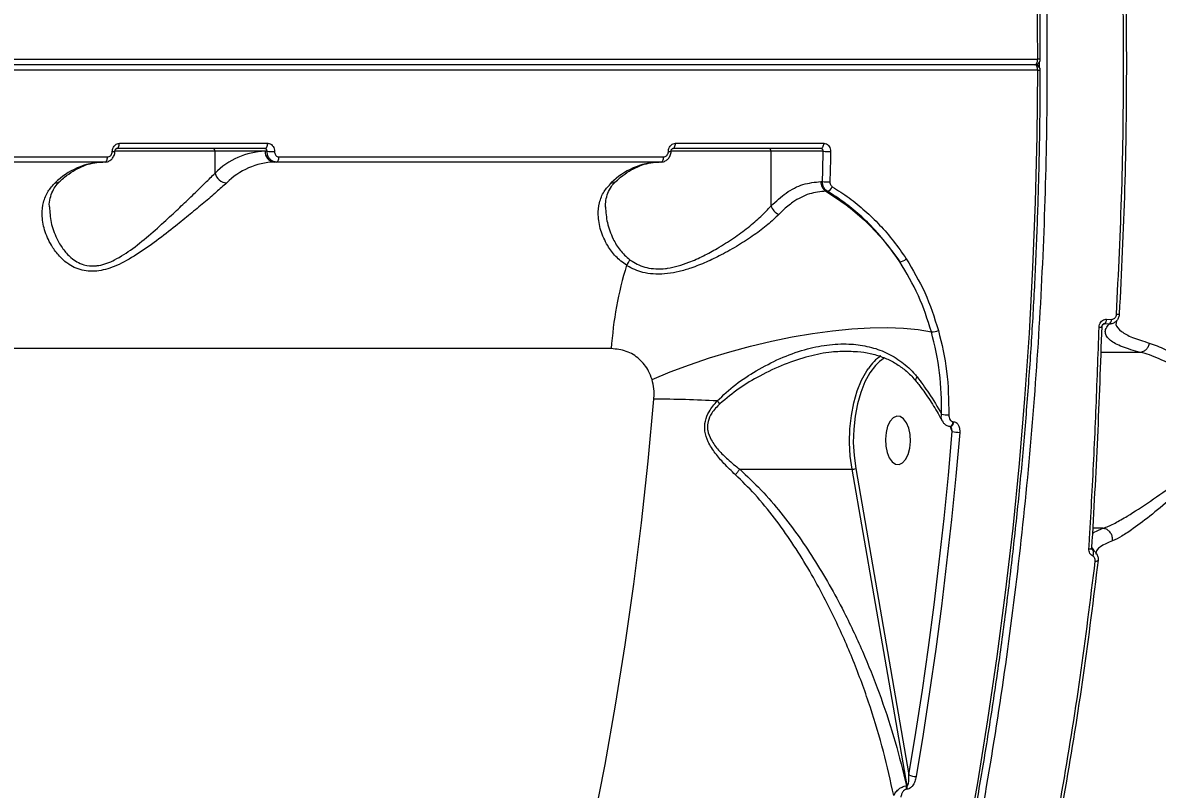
# Model space of a CAD drawing. Header units: millimetres. Extents: x -7735 to 7893, y -6545 to 6034.
# Drawn here: x 4577.7 to 4787.6, y 132.1 to 273.9 of the extents above; entities that cross this region are included whole.
import ezdxf

# ---------------------------------------------------------------- set-up
doc = ezdxf.new("R2010")
doc.units = ezdxf.units.MM
for name, color, linetype in [('DIKOM_ОБЪЕКТ', 7, 'Continuous'), ('DIKOM_РАЗМЕР_ЗОНА', 7, 'Continuous'), ('DIKOM_РАЗМЕР_ОБЪЕКТА', 7, 'Continuous')]:
    doc.layers.add(name, color=color, linetype=linetype)
doc.styles.add('style1', font='arial.ttf', dxfattribs={"width": 0.8})
doc.dimstyles.new('1-50', dxfattribs={"dimtxt": 300, "dimasz": 200, "dimexe": 100, "dimexo": 0, "dimgap": 100, "dimtad": 1, "dimtxsty": 'style1', "dimcen": 200, "dimclrd": 7, "dimclre": 7, "dimclrt": 7, "dimadec": 1, "dimazin": 2, "dimtfac": 1, "dimtmove": 0, "dimatfit": 2, "dimfxl": 0, "dimlwd": 25, "dimlwe": 18, "dimarcsym": 0})

# ---------------------------------------------------------------- blocks, each defined once
blk = doc.blocks.new('*D0')
at = {"layer": 'Defpoints', "color": 0, "transparency": 16777216}
for p in [(5893.22, 882.1), (-4595.74, 266.13), (5893.22, -5840.17)]:
    blk.add_point(p, dxfattribs=at)
at = {"layer": 'DIKOM_РАЗМЕР_ОБЪЕКТА', "color": 7, "lineweight": 18, "transparency": 16777216}
for p, q in [((5893.22, 882.1), (5893.22, -5940.17)), ((-4595.74, 266.13), (-4595.74, -5940.17))]:
    blk.add_line(p, q, dxfattribs=at)
at = {"layer": 'DIKOM_РАЗМЕР_ОБЪЕКТА', "color": 7, "lineweight": 25, "transparency": 16777216}
blk.add_line((-4395.74, -5840.17), (5693.22, -5840.17), dxfattribs=at)
at = {"layer": 'DIKOM_РАЗМЕР_ОБЪЕКТА', "color": 7, "transparency": 16777216}
for points in [[(-4395.74, -5806.84), (-4395.74, -5873.51), (-4595.74, -5840.17)], [(5693.22, -5806.84), (5693.22, -5873.51), (5893.22, -5840.17)]]:
    blk.add_solid(points, dxfattribs=at)
at = {"layer": 'DIKOM_РАЗМЕР_ОБЪЕКТА', "color": 7, "transparency": 16777216, "insert": (648.74, -5587), "char_height": 300, "attachment_point": 5, "style": 'style1'}
blk.add_mtext('10450', dxfattribs=at)
blk = doc.blocks.new('*D3')
at = {"layer": 'Defpoints', "color": 0, "transparency": 16777216}
for p in [(-6112.56, 266.13), (7893.22, 266.13), (7893.22, -6445.11)]:
    blk.add_point(p, dxfattribs=at)
at = {"layer": 'DIKOM_РАЗМЕР_ЗОНА', "color": 7, "lineweight": 18, "transparency": 16777216}
for p, q in [((-6112.56, 266.13), (-6112.56, -6545.11)), ((7893.22, 266.13), (7893.22, -6545.11))]:
    blk.add_line(p, q, dxfattribs=at)
at = {"layer": 'DIKOM_РАЗМЕР_ЗОНА', "color": 7, "lineweight": 25, "transparency": 16777216}
blk.add_line((-5912.56, -6445.11), (7693.22, -6445.11), dxfattribs=at)
at = {"layer": 'DIKOM_РАЗМЕР_ЗОНА', "color": 7, "transparency": 16777216}
for points in [[(-5912.56, -6411.77), (-5912.56, -6478.44), (-6112.56, -6445.11)], [(7693.22, -6411.77), (7693.22, -6478.44), (7893.22, -6445.11)]]:
    blk.add_solid(points, dxfattribs=at)
at = {"layer": 'DIKOM_РАЗМЕР_ЗОНА', "color": 7, "transparency": 16777216, "insert": (890.33, -6191.83), "char_height": 300, "attachment_point": 5, "style": 'style1'}
blk.add_mtext('13950', dxfattribs=at)

msp = doc.modelspace()

# ---------------------------------------------------------------- linework, layer by layer
at = {"layer": 'DIKOM_ОБЪЕКТ', "color": 7, "linetype": 'Continuous', "lineweight": 15}
for p, q in [((4350.612, 267.128), (4765.481, 267.128)), ((4764.966, 266.125), (4350.097, 266.125)), ((4765.481, 265.123), (4350.612, 265.123)), ((4613.32, 250.125), (4594.761, 250.125)), ((4622.548, 250.625), (4595.118, 250.625)), ((4595.633, 251.591), (4623.063, 251.591)), ((4613.32, 246.075), (4613.32, 250.125)), ((4622.588, 250.125), (4613.32, 250.125)), ((4622.948, 250.125), (4622.588, 250.125)), ((4716.18, 250.125), (4697.621, 250.125)), ((4725.408, 250.625), (4697.978, 250.625)), ((4698.493, 251.591), (4725.923, 251.591)), ((4716.18, 240.023), (4716.18, 250.125)), ((4725.808, 250.125), (4716.18, 250.125)), ((4592.927, 248.125), (4521.782, 248.125)), ((4522.297, 249.085), (4593.442, 249.085)), ((4624.642, 248.125), (4624.302, 248.125)), ((4695.787, 248.125), (4624.642, 248.125)), ((4625.157, 249.085), (4696.302, 249.085)), ((4725.37, 244.512), (4725.678, 244.512)), ((4726.594, 242.728), (4726.31, 242.728)), ((4778.239, 219.077), (4779.129, 219.038)), ((4777.806, 218.203), (4777.444, 217.978)), ((4778.698, 218.164), (4777.806, 218.203)), ((4686.613, 213.623), (4386.605, 213.623)), ((4730.563, 213.11), (4730.364, 213.102)), ((4784.478, 212.927), (4777.143, 212.927)), ((4749.86, 200.106), (4749.935, 200.106)), ((4749.693, 198.312), (4749.269, 199.285)), ((4710.371, 191.313), (4731.155, 191.313)), ((4741.322, 132.783), (4731.155, 191.313)), ((4731.828, 191.473), (4741.669, 134.825)), ((4777.564, 180.405), (4775.645, 180.405)), ((4775.612, 176.417), (4775.639, 176.396)), ((4741.218, 132.783), (4741.322, 132.783)), ((4741.323, 132.145), (4741.219, 132.145))]:
    msp.add_line(p, q, dxfattribs=at)
at = {"layer": 'DIKOM_ОБЪЕКТ', "color": 7, "linetype": 'Continuous', "lineweight": 15, "flags": 128}
for points in [[(4765.481, 267.128), (4765.375, 279.315)], [(4764.966, 266.125), (4765.067, 266.145), (4765.163, 266.202), (4765.253, 266.294), (4765.331, 266.419), (4765.395, 266.571), (4765.442, 266.744), (4765.471, 266.932), (4765.481, 267.128)], [(4722.558, 15.006), (4726.238, 24.881), (4729.769, 34.959), (4733.148, 45.232), (4736.372, 55.691), (4739.438, 66.328), (4742.344, 77.132), (4745.087, 88.096), (4747.665, 99.21), (4750.077, 110.464), (4752.318, 121.849), (4754.389, 133.356), (4756.287, 144.975), (4758.01, 156.695), (4759.558, 168.508), (4760.929, 180.403), (4762.12, 192.371), (4763.133, 204.4), (4763.966, 216.481), (4764.617, 228.605), (4765.087, 240.759), (4765.375, 252.936), (4765.481, 265.123)], [(4765.481, 265.123), (4765.471, 265.318), (4765.442, 265.506), (4765.395, 265.68), (4765.331, 265.832), (4765.253, 265.956), (4765.163, 266.049), (4765.067, 266.106), (4764.966, 266.125)], [(4595.118, 250.625), (4595.217, 250.644), (4595.312, 250.698), (4595.399, 250.787), (4595.476, 250.906), (4595.54, 251.052), (4595.589, 251.219), (4595.62, 251.401), (4595.633, 251.591)], [(4622.548, 250.625), (4622.646, 250.644), (4622.741, 250.698), (4622.828, 250.787), (4622.906, 250.906), (4622.97, 251.052), (4623.018, 251.219), (4623.05, 251.401), (4623.063, 251.591)], [(4697.978, 250.625), (4698.077, 250.644), (4698.172, 250.698), (4698.259, 250.787), (4698.337, 250.906), (4698.4, 251.052), (4698.449, 251.219), (4698.481, 251.401), (4698.493, 251.591)], [(4725.408, 250.625), (4725.506, 250.644), (4725.601, 250.698), (4725.688, 250.787), (4725.766, 250.906), (4725.83, 251.052), (4725.879, 251.219), (4725.91, 251.401), (4725.923, 251.591)], [(4725.678, 244.512), (4725.697, 245.214), (4725.715, 245.915), (4725.732, 246.617), (4725.748, 247.318), (4725.764, 248.02), (4725.78, 248.722), (4725.794, 249.423), (4725.808, 250.125)], [(4727.18, 250.087), (4727.166, 249.384), (4727.151, 248.68), (4727.136, 247.977), (4727.12, 247.273), (4727.103, 246.57), (4727.086, 245.867), (4727.068, 245.164), (4727.05, 244.461)], [(4592.927, 248.125), (4593.025, 248.144), (4593.12, 248.198), (4593.207, 248.285), (4593.284, 248.404), (4593.348, 248.549), (4593.397, 248.715), (4593.429, 248.896), (4593.442, 249.085)], [(4624.642, 248.125), (4624.74, 248.144), (4624.835, 248.198), (4624.922, 248.285), (4624.999, 248.404), (4625.063, 248.549), (4625.112, 248.715), (4625.143, 248.896), (4625.157, 249.085)], [(4695.787, 248.125), (4695.885, 248.144), (4695.98, 248.198), (4696.067, 248.285), (4696.144, 248.404), (4696.208, 248.549), (4696.257, 248.715), (4696.289, 248.896), (4696.302, 249.085)], [(4780.058, 219.972), (4780.187, 219.973), (4780.302, 219.976), (4780.399, 219.981), (4780.478, 219.989), (4780.536, 220), (4780.572, 220.012), (4780.584, 220.025), (4780.573, 220.04)], [(4694.147, 207.919), (4697.527, 209.326), (4701.076, 210.659), (4704.757, 211.904), (4708.534, 213.05), (4712.37, 214.085), (4716.228, 214.999), (4720.068, 215.782), (4723.854, 216.428), (4727.547, 216.93), (4731.111, 217.283), (4734.512, 217.483), (4737.715, 217.529), (4740.689, 217.419), (4743.404, 217.156), (4745.834, 216.741)], [(4776.844, 217.583), (4776.984, 217.589), (4777.106, 217.598), (4777.207, 217.61), (4777.285, 217.625), (4777.337, 217.641), (4777.362, 217.659), (4777.364, 217.667)], [(4731.155, 191.313), (4730.829, 193.756), (4730.698, 196.266), (4730.766, 198.786), (4731.031, 201.256), (4731.487, 203.618), (4732.123, 205.819), (4732.924, 207.805), (4733.872, 209.531), (4734.168, 209.971)], [(4736.223, 211.241), (4735.501, 210.521), (4734.461, 209.139), (4733.542, 207.465), (4732.765, 205.539), (4732.149, 203.405), (4731.707, 201.114), (4731.45, 198.719), (4731.384, 196.275), (4731.511, 193.841), (4731.828, 191.473)], [(4737.167, 211.939), (4736.637, 211.579), (4736.223, 211.241)], [(4649.34, 16.642), (4653.189, 25.58), (4656.897, 34.743), (4660.458, 44.12), (4663.871, 53.704), (4667.131, 63.486), (4670.237, 73.456), (4673.184, 83.605), (4675.971, 93.925), (4678.594, 104.404), (4681.051, 115.034), (4683.341, 125.804), (4685.459, 136.705), (4687.406, 147.727), (4689.179, 158.858), (4690.776, 170.09), (4692.196, 181.41), (4693.437, 192.81), (4694.499, 204.278)], [(4737.615, 194.416), (4738.023, 193.409), (4738.56, 192.666), (4739.184, 192.247), (4739.843, 192.186), (4740.484, 192.488), (4741.055, 193.129), (4741.51, 194.056), (4741.813, 195.194), (4741.938, 196.452), (4741.875, 197.727), (4741.63, 198.916), (4741.222, 199.923), (4740.684, 200.666), (4740.061, 201.085), (4739.402, 201.146), (4738.761, 200.844), (4738.19, 200.203), (4737.734, 199.276), (4737.432, 198.138), (4737.308, 196.88), (4737.37, 195.605), (4737.615, 194.416)], [(4749.354, 199.263), (4749.49, 199.3), (4749.624, 199.414), (4749.736, 199.597), (4749.817, 199.834), (4749.86, 200.106)], [(4741.669, 134.825), (4742.949, 142.617), (4744.152, 150.456), (4745.275, 158.34), (4746.319, 166.264), (4747.283, 174.227), (4748.167, 182.224), (4748.97, 190.254), (4749.693, 198.312)], [(4751.058, 198.15), (4750.334, 190.072), (4749.529, 182.024), (4748.643, 174.007), (4747.677, 166.026), (4746.63, 158.082), (4745.504, 150.18), (4744.299, 142.322), (4743.015, 134.511)], [(4774.959, 176.584), (4775.1, 176.595), (4775.224, 176.612), (4775.327, 176.634), (4775.407, 176.661), (4775.46, 176.692), (4775.486, 176.725), (4775.489, 176.738)], [(4775.489, 176.738), (4775.485, 176.761), (4775.454, 176.797)], [(4775.653, 175.288), (4775.727, 175.463), (4775.781, 175.64), (4775.813, 175.812), (4775.823, 175.972), (4775.809, 176.116), (4775.773, 176.237), (4775.715, 176.332), (4775.639, 176.396)], [(4776.134, 174.346), (4776.263, 174.348), (4776.378, 174.354), (4776.476, 174.365), (4776.556, 174.381), (4776.614, 174.401), (4776.65, 174.425), (4776.664, 174.453), (4776.653, 174.483)]]:
    msp.add_lwpolyline(points, dxfattribs=at)
at = {"layer": 'DIKOM_ОБЪЕКТ', "color": 7, "linetype": 'Continuous', "lineweight": 15}
for centre, radius, start, end in [((4764.966, 267.125), 1, 270, 0.07043), ((4765.635, 229.995), 37.133, 89.48854, 90.23681), ((4764.966, 265.125), 1, 16.56023, 90), ((4765.627, 305.581), 40.459, 269.79394, 270.4807), ((4764.966, 265.125), 1, 359.92957, 16.56023), ((4594.469, 252.529), 2.446, 266.48299, 277.86703), ((4612.853, 250.159), 0.468, 355.91001, 85.30721), ((4623.086, 236.356), 13.779, 92.07282, 135.13954), ((4624.457, 249.993), 1.874, 175.94335, 265.25727), ((4624.271, 273.002), 22.915, 266.68997, 270.12194), ((4697.329, 252.529), 2.446, 266.48299, 277.86703), ((4715.713, 250.159), 0.468, 355.88872, 85.26548), ((4727.131, 273.002), 22.915, 266.68997, 270.12194), ((4593.062, 235.011), 13.123, 92.07238, 135.13863), ((4624.777, 235.012), 13.122, 92.07246, 135.14082), ((4695.921, 235.014), 13.12, 92.06968, 135.1436), ((4615.628, 246.638), 2.375, 193.72174, 266.33416), ((4583.796, 245.581), 1.314, 268.43045, 311.70114), ((4686.656, 245.581), 1.313, 268.44936, 311.70159), ((4727.426, 244.455), 2.057, 178.41724, 237.11878), ((4727.001, 261.438), 16.977, 265.53056, 270.16333), ((4726.263, 243.988), 1.303, 284.71695, 341.11229), ((4718.604, 240.752), 2.531, 196.73693, 246.1635), ((4754, 209.159), 67.535, 162.88665, 176.20984), ((4687.23, 230.942), 2.933, 319.35769, 342.84842), ((4739.832, 231.571), 1.895, 274.81377, 314.88604), ((4777.239, 219.028), 1.001, 304.53213, 2.83871), ((4778.126, 218.988), 1.004, 304.76685, 2.84909), ((4745.972, 219.445), 2.707, 267.07443, 295.29167), ((4741.303, 205.206), 8.58, 124.13927, 146.26049), ((4694.071, -23.57), 227.848, 86.94623, 89.89237), ((4680.98, 178.498), 35.84, 44.10171, 45.25633), ((4748.662, 206.197), 4.797, 258.58107, 274.54512), ((4749.091, 200.029), 0.848, 295.65896, 5.18595), ((4751.014, 203.616), 5.466, 256.01613, 270.46348), ((4731.171, 192.741), 1.428, 269.36257, 297.3771), ((4774.169, 175.403), 1.949, 24.4654, 47.78057), ((4742.982, 137.419), 2.908, 243.14832, 270.64187), ((4739.352, 132.463), 1.893, 350.33246, 9.7531), ((4739.457, 132.463), 1.893, 350.33246, 9.7531)]:
    msp.add_arc(centre, radius, start, end, dxfattribs=at)
for points, knots in [([(4765.966, 267.127), (4765.959, 269.147), (4765.939, 275.006), (4765.781, 284.701), (4765.438, 296.2), (4764.931, 307.676), (4764.264, 319.121), (4763.433, 330.527), (4762.442, 341.883), (4761.291, 353.183), (4759.98, 364.418), (4758.512, 375.578), (4756.885, 386.657), (4755.103, 397.645), (4753.166, 408.534), (4751.076, 419.316), (4748.834, 429.983), (4746.442, 440.528), (4743.901, 450.941), (4741.214, 461.215), (4738.383, 471.343), (4735.41, 481.316), (4732.296, 491.128), (4729.044, 500.771), (4725.658, 510.239), (4722.138, 519.522), (4718.489, 528.615), (4714.711, 537.511), (4710.808, 546.203), (4706.784, 554.685), (4702.642, 562.95), (4698.383, 570.992), (4694.011, 578.805), (4689.531, 586.384), (4684.943, 593.721), (4680.254, 600.812), (4675.465, 607.651), (4670.58, 614.234), (4665.604, 620.555), (4660.539, 626.609), (4655.389, 632.392), (4650.159, 637.9), (4644.853, 643.127), (4639.473, 648.07), (4634.025, 652.726), (4628.512, 657.09), (4622.939, 661.16), (4617.31, 664.931), (4611.63, 668.406), (4605.901, 671.558), (4601.282, 673.896), (4598.561, 675.073), (4597.779, 675.412)], [0, 0, 0, 0, 0.010755, 0.031188, 0.0516215, 0.072055, 0.0924886, 0.1129223, 0.1333561, 0.1537901, 0.1742242, 0.1946586, 0.2150932, 0.235528, 0.2559632, 0.2763986, 0.2968344, 0.3172705, 0.3377071, 0.3581441, 0.3785815, 0.3990193, 0.4194578, 0.4398966, 0.460336, 0.4807761, 0.5012166, 0.5216577, 0.5420997, 0.5625421, 0.5829849, 0.6034284, 0.6238727, 0.644317, 0.6647622, 0.6852076, 0.7056533, 0.7260989, 0.7465444, 0.7669898, 0.7874345, 0.8078783, 0.8283208, 0.8487618, 0.8692004, 0.8896367, 0.9100697, 0.9304986, 0.9509237, 0.9713434, 0.991758, 1, 1, 1, 1]), ([(4659.485, 629.354), (4661.513, 627.016), (4667.017, 620.672), (4675.714, 609.372), (4685.449, 595.203), (4694.771, 579.964), (4703.645, 563.748), (4712.027, 546.623), (4719.886, 528.637), (4727.198, 509.801), (4733.963, 490.165), (4740.163, 469.796), (4745.772, 448.79), (4750.761, 427.245), (4755.111, 405.221), (4758.8, 382.748), (4761.836, 359.872), (4764.214, 336.666), (4765.926, 313.24), (4766.961, 289.702), (4767.311, 266.125), (4766.961, 242.548), (4765.926, 219.01), (4764.214, 195.584), (4761.836, 172.378), (4758.8, 149.501), (4755.111, 127.028), (4750.761, 105.005), (4745.772, 83.46), (4740.163, 62.454), (4733.962, 42.085), (4727.198, 22.448), (4720.225, 4.494), (4713.136, -11.884), (4706.016, -26.803), (4698.516, -41.064), (4690.67, -54.605), (4682.551, -67.311), (4674.179, -79.147), (4666.49, -89.03), (4661.513, -94.766), (4659.485, -97.103)], [0, 0, 0, 0, 0.0156535, 0.0424906, 0.0694123, 0.0963772, 0.1233419, 0.1502637, 0.1771008, 0.2039378, 0.2308596, 0.2578243, 0.2847891, 0.3117108, 0.3385479, 0.3653847, 0.392306, 0.4192705, 0.446235, 0.4731564, 0.4999931, 0.5268301, 0.5537517, 0.5807164, 0.607681, 0.6346026, 0.6614395, 0.6882765, 0.7151981, 0.7421628, 0.7691275, 0.7960491, 0.822886, 0.845964, 0.8691648, 0.8923928, 0.9156209, 0.9388217, 0.9615842, 0.9843465, 1, 1, 1, 1]), ([(4737.207, 562.018), (4739.835, 557.886), (4745.093, 549.616), (4752.573, 536.296), (4759.731, 522.35), (4766.797, 507.142), (4773.704, 490.598), (4780.369, 472.659), (4786.508, 454.026), (4792.087, 434.787), (4797.073, 415.029), (4801.395, 395.022), (4805.048, 374.807), (4808.057, 354.439), (4810.453, 333.763), (4812.224, 312.877), (4813.355, 291.876), (4813.843, 270.403), (4813.629, 248.501), (4812.686, 226.228), (4811.027, 204.096), (4808.69, 182.5), (4805.706, 161.487), (4802.126, 141.085), (4797.933, 121.049), (4793.151, 101.472), (4787.808, 82.444), (4781.957, 64.143), (4775.616, 46.597), (4768.819, 29.802), (4761.554, 13.685), (4753.847, -1.668), (4745.765, -16.269), (4740.057, -25.272), (4737.207, -29.767)], [0, 0, 0, 0, 0.0284578, 0.0569511, 0.0854442, 0.1139019, 0.1459253, 0.1780518, 0.2102298, 0.2424062, 0.2745293, 0.3065503, 0.337558, 0.3686634, 0.3998176, 0.4309707, 0.4620735, 0.4930794, 0.5259479, 0.558875, 0.5918025, 0.6246716, 0.656167, 0.6877611, 0.7194068, 0.7510542, 0.7826522, 0.81415, 0.8450489, 0.876038, 0.9070736, 0.9381098, 0.9691003, 1, 1, 1, 1]), ([(4780.058, 219.972), (4780.431, 227.6), (4781.176, 242.856), (4781.464, 265.937), (4781.187, 289.114), (4780.434, 304.557), (4780.058, 312.278)], [0, 0, 0, 0, 0.2484769, 0.4969541, 0.748477, 1, 1, 1, 1]), ([(4780.573, 312.21), (4780.946, 304.594), (4781.69, 289.361), (4781.978, 266.313), (4781.702, 243.171), (4780.949, 227.75), (4780.573, 220.04)], [0, 0, 0, 0, 0.24847533, 0.49695074, 0.74847529, 1, 1, 1, 1]), ([(4765.817, 265.612), (4765.821, 265.783), (4765.829, 266.122), (4765.821, 266.461), (4765.817, 266.629)], [0, 0, 0, 0, 0.5045131, 1, 1, 1, 1]), ([(4597.642, -143.228), (4598.201, -142.99), (4600.698, -141.925), (4605.095, -139.724), (4610.827, -136.619), (4616.511, -133.188), (4622.145, -129.462), (4627.723, -125.436), (4633.242, -121.116), (4638.698, -116.503), (4644.086, -111.602), (4649.402, -106.417), (4654.642, -100.951), (4659.803, -95.208), (4664.879, -89.194), (4669.868, -82.911), (4674.766, -76.367), (4679.569, -69.565), (4684.273, -62.51), (4688.874, -55.208), (4693.371, -47.665), (4697.758, -39.885), (4702.033, -31.876), (4706.193, -23.643), (4710.235, -15.192), (4714.155, -6.529), (4717.951, 2.338), (4721.619, 11.403), (4725.158, 20.66), (4728.564, 30.101), (4731.835, 39.719), (4734.969, 49.507), (4737.963, 59.458), (4740.815, 69.564), (4743.523, 79.818), (4746.084, 90.212), (4748.498, 100.738), (4750.762, 111.388), (4752.874, 122.154), (4754.833, 133.029), (4756.638, 144.003), (4758.287, 155.069), (4759.779, 166.218), (4761.112, 177.443), (4762.286, 188.734), (4763.3, 200.083), (4764.154, 211.482), (4764.845, 222.922), (4765.375, 234.394), (4765.741, 245.89), (4765.93, 256.137), (4765.956, 262.55), (4765.966, 265.124)], [0, 0, 0, 0, 0.0058768, 0.0262675, 0.0466642, 0.0670671, 0.087475, 0.1078876, 0.1283047, 0.1487257, 0.16915, 0.1895772, 0.2100063, 0.2304374, 0.2508696, 0.2713028, 0.2917369, 0.3121714, 0.3326061, 0.3530404, 0.373475, 0.3939091, 0.4143426, 0.434776, 0.4552089, 0.4756412, 0.4960728, 0.5165038, 0.5369346, 0.5573646, 0.577794, 0.5982233, 0.6186517, 0.6390797, 0.6595072, 0.6799343, 0.7003611, 0.7207874, 0.7412133, 0.7616388, 0.7820641, 0.8024892, 0.8229139, 0.8433384, 0.8637627, 0.8841868, 0.9046108, 0.9250346, 0.9454584, 0.9658821, 0.9863058, 1, 1, 1, 1]), ([(4592.96, 248.144), (4593.012, 248.14), (4593.284, 248.117), (4593.766, 248.303), (4594.312, 248.715), (4594.673, 249.327), (4594.831, 249.829), (4594.799, 250.091), (4594.798, 250.107)], [0, 0, 0, 0, 0.0531698, 0.2781277, 0.5037768, 0.737534, 0.9841468, 1, 1, 1, 1]), ([(4593.442, 249.085), (4593.538, 249.096), (4593.732, 249.118), (4593.992, 249.291), (4594.191, 249.545), (4594.3, 249.827), (4594.314, 250.013), (4594.319, 250.087)], [0, 0, 0, 0, 0.2142216, 0.4284074, 0.6431627, 0.858074, 1, 1, 1, 1]), ([(4594.319, 250.087), (4594.328, 250.198), (4594.349, 250.478), (4594.511, 250.9), (4594.809, 251.282), (4595.199, 251.541), (4595.488, 251.574), (4595.633, 251.591)], [0, 0, 0, 0, 0.1418618, 0.3567426, 0.5713108, 0.7857499, 1, 1, 1, 1]), ([(4594.809, 250.105), (4594.809, 250.136), (4594.809, 250.222), (4594.849, 250.36), (4594.918, 250.49), (4594.999, 250.578), (4595.078, 250.623), (4595.106, 250.627), (4595.12, 250.625), (4595.121, 250.625)], [0, 0, 0, 0, 0.0835492, 0.233593, 0.3872813, 0.5495068, 0.73021, 0.990844, 1, 1, 1, 1]), ([(4622.948, 250.125), (4622.947, 250.182), (4622.944, 250.294), (4622.879, 250.444), (4622.776, 250.557), (4622.658, 250.617), (4622.579, 250.623), (4622.548, 250.625)], [0, 0, 0, 0, 0.2153659, 0.4304679, 0.6451679, 0.8593195, 1, 1, 1, 1]), ([(4624.642, 248.125), (4624.516, 248.135), (4624.198, 248.159), (4623.719, 248.398), (4623.289, 248.851), (4622.998, 249.45), (4622.965, 249.9), (4622.948, 250.125)], [0, 0, 0, 0, 0.1407831, 0.3554403, 0.5702667, 0.7851573, 1, 1, 1, 1]), ([(4623.063, 251.591), (4623.157, 251.583), (4623.395, 251.565), (4623.754, 251.385), (4624.074, 251.045), (4624.287, 250.594), (4624.309, 250.256), (4624.32, 250.087)], [0, 0, 0, 0, 0.1406486, 0.3550601, 0.5698482, 0.7848798, 1, 1, 1, 1]), ([(4624.32, 250.087), (4624.327, 249.974), (4624.342, 249.749), (4624.483, 249.448), (4624.697, 249.222), (4624.935, 249.102), (4625.094, 249.09), (4625.157, 249.085)], [0, 0, 0, 0, 0.2151602, 0.430161, 0.6450124, 0.8595386, 1, 1, 1, 1]), ([(4695.82, 248.144), (4695.872, 248.14), (4696.144, 248.117), (4696.626, 248.303), (4697.172, 248.715), (4697.533, 249.326), (4697.694, 249.829), (4697.66, 250.091), (4697.658, 250.107)], [0, 0, 0, 0, 0.0531629, 0.2782381, 0.5037362, 0.7375459, 0.9841284, 1, 1, 1, 1]), ([(4696.302, 249.085), (4696.398, 249.096), (4696.592, 249.118), (4696.852, 249.291), (4697.051, 249.545), (4697.16, 249.827), (4697.174, 250.013), (4697.179, 250.087)], [0, 0, 0, 0, 0.2141803, 0.4285939, 0.643168, 0.8580761, 1, 1, 1, 1]), ([(4697.179, 250.087), (4697.188, 250.198), (4697.209, 250.478), (4697.371, 250.901), (4697.669, 251.282), (4698.059, 251.541), (4698.349, 251.574), (4698.493, 251.591)], [0, 0, 0, 0, 0.14184348, 0.35670503, 0.5713478, 0.78560541, 1, 1, 1, 1]), ([(4697.669, 250.105), (4697.669, 250.136), (4697.669, 250.222), (4697.709, 250.36), (4697.778, 250.49), (4697.859, 250.578), (4697.94, 250.623), (4697.962, 250.627), (4697.981, 250.625), (4697.981, 250.625)], [0, 0, 0, 0, 0.0835325, 0.2335301, 0.3871987, 0.549486, 0.7300678, 0.9906683, 1, 1, 1, 1]), ([(4725.808, 250.125), (4725.807, 250.182), (4725.804, 250.294), (4725.739, 250.444), (4725.636, 250.557), (4725.519, 250.617), (4725.439, 250.623), (4725.408, 250.625)], [0, 0, 0, 0, 0.2154924, 0.430643, 0.6454417, 0.8597693, 1, 1, 1, 1]), ([(4725.923, 251.591), (4726.017, 251.583), (4726.255, 251.565), (4726.614, 251.385), (4726.934, 251.045), (4727.147, 250.594), (4727.169, 250.256), (4727.18, 250.087)], [0, 0, 0, 0, 0.1406361, 0.3552127, 0.5699612, 0.7848929, 1, 1, 1, 1]), ([(4584.674, 244.604), (4584.943, 244.843), (4585.729, 245.54), (4587.056, 246.479), (4588.654, 247.324), (4590.271, 247.878), (4591.582, 248.102), (4592.357, 248.12), (4592.587, 248.125)], [0, 0, 0, 0, 0.1033872, 0.3019059, 0.5017326, 0.704745, 0.9124575, 1, 1, 1, 1]), ([(4687.534, 244.604), (4687.803, 244.843), (4688.588, 245.54), (4689.917, 246.479), (4691.514, 247.324), (4693.131, 247.878), (4694.442, 248.102), (4695.217, 248.12), (4695.447, 248.125)], [0, 0, 0, 0, 0.10339209, 0.30191598, 0.50174727, 0.70474661, 0.91245199, 1, 1, 1, 1]), ([(4582.69, 239.837), (4582.75, 238.879), (4582.874, 236.927), (4583.84, 234.284), (4585.113, 232.075), (4586.395, 230.626), (4587.75, 229.648), (4589.231, 228.995), (4590.671, 228.853), (4592.119, 229.045), (4593.307, 229.375), (4595.443, 230.319), (4598.216, 232.164), (4601.485, 234.837), (4604.456, 237.537), (4607.115, 240.022), (4609.438, 242.244), (4611.584, 244.317), (4612.741, 245.489), (4613.32, 246.075)], [0, 0, 0, 0, 0.08489877, 0.17306588, 0.23091776, 0.28862559, 0.32307086, 0.35742669, 0.40731704, 0.4206097, 0.45222761, 0.48390329, 0.56076043, 0.64370658, 0.72677147, 0.79525387, 0.8636999, 0.93189381, 1, 1, 1, 1]), ([(4615.476, 244.268), (4614.858, 243.712), (4613.622, 242.601), (4611.289, 240.624), (4608.749, 238.502), (4605.821, 236.126), (4602.533, 233.546), (4598.896, 230.987), (4595.314, 228.952), (4592.356, 228), (4590.224, 227.882), (4588.679, 228.094), (4587.263, 228.617), (4585.739, 229.538), (4584.274, 230.917), (4582.792, 233.018), (4581.681, 235.571), (4581.235, 238.289), (4581.502, 240.697), (4582.287, 242.686), (4583.296, 243.769), (4583.76, 244.268)], [0, 0, 0, 0, 0.0554765, 0.111024, 0.1664958, 0.2220059, 0.2900263, 0.3579649, 0.4226777, 0.4774094, 0.5052497, 0.5330961, 0.5627121, 0.5923753, 0.6404304, 0.6885832, 0.7603272, 0.8320631, 0.8910022, 0.9498679, 1, 1, 1, 1]), ([(4582.689, 239.837), (4582.685, 239.887), (4582.637, 240.463), (4582.816, 241.456), (4583.232, 242.733), (4583.845, 243.765), (4584.426, 244.341), (4584.686, 244.6)], [0, 0, 0, 0, 0.0260848, 0.2985461, 0.5705114, 0.8073973, 1, 1, 1, 1]), ([(4689.455, 229.032), (4688.748, 229.554), (4687.332, 230.601), (4685.737, 232.877), (4684.561, 235.492), (4684.099, 238.217), (4684.345, 240.634), (4685.122, 242.652), (4686.144, 243.754), (4686.621, 244.268)], [0, 0, 0, 0, 0.12814671, 0.25673461, 0.42681239, 0.5968732, 0.73730645, 0.87756926, 1, 1, 1, 1]), ([(4685.56, 239.784), (4685.567, 240.197), (4685.581, 241.114), (4685.936, 242.384), (4686.564, 243.529), (4687.115, 244.26), (4687.51, 244.573), (4687.544, 244.6)], [0, 0, 0, 0, 0.2205033, 0.4894561, 0.7558588, 0.9789936, 1, 1, 1, 1]), ([(4716.18, 240.023), (4717.095, 240.869), (4718.979, 242.612), (4722.091, 244.186), (4724.267, 244.403), (4725.37, 244.512)], [0, 0, 0, 0, 0.3175147, 0.6539247, 1, 1, 1, 1]), ([(4726.594, 242.728), (4726.55, 242.756), (4726.338, 242.891), (4726.014, 243.239), (4725.727, 243.837), (4725.695, 244.287), (4725.678, 244.512)], [0, 0, 0, 0, 0.080705, 0.387141, 0.6935743, 1, 1, 1, 1]), ([(4727.05, 244.461), (4727.056, 244.348), (4727.069, 244.122), (4727.21, 243.823), (4727.369, 243.648), (4727.474, 243.581), (4727.496, 243.567)], [0, 0, 0, 0, 0.30670331, 0.61335108, 0.91954251, 1, 1, 1, 1]), ([(4727.496, 243.567), (4728.541, 242.898), (4730.632, 241.561), (4733.555, 239.173), (4736.315, 236.498), (4738.892, 233.534), (4740.41, 231.33), (4741.169, 230.228)], [0, 0, 0, 0, 0.19767247, 0.39538027, 0.59308508, 0.79654263, 1, 1, 1, 1]), ([(4726.31, 242.728), (4725.289, 242.632), (4723.216, 242.437), (4720.54, 241.03), (4718.678, 239.548), (4717.825, 238.685), (4717.581, 238.437)], [0, 0, 0, 0, 0.3362317, 0.6822324, 0.9087881, 1, 1, 1, 1]), ([(4726.31, 242.728), (4727.547, 241.937), (4730.035, 240.347), (4733.571, 237.329), (4736.971, 233.829), (4738.98, 231.07), (4739.991, 229.682)], [0, 0, 0, 0, 0.237386, 0.4771636, 0.7370165, 1, 1, 1, 1]), ([(4739.991, 229.682), (4738.503, 231.743), (4736.249, 234.866), (4732.609, 238.359), (4729.698, 240.749), (4727.619, 242.075), (4726.594, 242.728)], [0, 0, 0, 0, 0.3951674, 0.5986768, 0.8021766, 1, 1, 1, 1]), ([(4685.539, 239.85), (4685.606, 238.875), (4685.743, 236.895), (4686.759, 234.161), (4688.131, 231.769), (4689.393, 230.646), (4690.032, 230.077)], [0, 0, 0, 0, 0.283099, 0.5754346, 0.7847413, 1, 1, 1, 1]), ([(4690.032, 230.077), (4690.173, 229.979), (4691.076, 229.351), (4692.644, 228.643), (4694.833, 228.339), (4696.148, 228.385), (4697.535, 228.565), (4698.997, 228.888), (4701.247, 229.655), (4703.683, 230.754), (4706.458, 232.275), (4709.262, 234.056), (4711.974, 236.051), (4714.363, 238.063), (4715.574, 239.37), (4716.18, 240.023)], [0, 0, 0, 0, 0.0201055, 0.1287307, 0.1863617, 0.2439905, 0.2548569, 0.3176648, 0.3805799, 0.4675481, 0.554629, 0.6653658, 0.7761625, 0.8880918, 1, 1, 1, 1]), ([(4717.581, 238.437), (4716.938, 237.813), (4715.651, 236.566), (4713.102, 234.645), (4710.199, 232.742), (4707.193, 231.046), (4704.215, 229.606), (4701.595, 228.569), (4699.177, 227.855), (4696.997, 227.442), (4694.86, 227.345), (4692.368, 227.64), (4690.605, 228.334), (4689.609, 228.938), (4689.455, 229.032)], [0, 0, 0, 0, 0.1100965, 0.2202165, 0.329292, 0.438311, 0.5249636, 0.6115165, 0.6753404, 0.7390988, 0.8039994, 0.8688867, 0.9797286, 1, 1, 1, 1]), ([(4745.834, 216.741), (4745.103, 219.013), (4743.623, 223.61), (4741.211, 227.643), (4739.991, 229.682)], [0, 0, 0, 0, 0.49415807, 1, 1, 1, 1]), ([(4741.169, 230.228), (4742.387, 228.192), (4744.851, 224.071), (4746.364, 219.373), (4747.129, 216.997)], [0, 0, 0, 0, 0.49418128, 1, 1, 1, 1]), ([(4776.844, 217.583), (4776.864, 217.751), (4776.902, 218.089), (4777.139, 218.541), (4777.476, 218.874), (4777.861, 219.06), (4778.119, 219.072), (4778.239, 219.077)], [0, 0, 0, 0, 0.2131401, 0.4265334, 0.6305758, 0.8290518, 1, 1, 1, 1]), ([(4780.573, 220.04), (4780.545, 219.82), (4780.488, 219.378), (4780.146, 218.805), (4779.658, 218.386), (4779.146, 218.185), (4778.819, 218.169), (4778.698, 218.164)], [0, 0, 0, 0, 0.2193719, 0.4388907, 0.6560597, 0.8733662, 1, 1, 1, 1]), ([(4779.129, 219.038), (4779.21, 219.041), (4779.382, 219.048), (4779.635, 219.165), (4779.855, 219.371), (4780.013, 219.652), (4780.043, 219.866), (4780.058, 219.972)], [0, 0, 0, 0, 0.1799725, 0.3800094, 0.5811474, 0.7906389, 1, 1, 1, 1]), ([(4779.882, 218.56), (4779.878, 218.552), (4779.865, 218.529), (4779.972, 218.656), (4780.044, 218.741)], [0, 0, 0, 0, 0.33042622, 1, 1, 1, 1]), ([(4780.045, 218.664), (4779.999, 218.48), (4779.838, 217.832), (4780.83, 216.824), (4782.831, 215.655), (4785.019, 214.998), (4786.125, 214.667)], [0, 0, 0, 0, 0.1222079, 0.4330604, 0.7135735, 1, 1, 1, 1]), ([(4747.712, 201.494), (4747.683, 204.065), (4747.623, 209.272), (4746.435, 214.231), (4745.834, 216.741)], [0, 0, 0, 0, 0.4937685, 1, 1, 1, 1]), ([(4747.129, 216.997), (4747.729, 214.495), (4748.944, 209.429), (4749.009, 204.108), (4749.042, 201.415)], [0, 0, 0, 0, 0.4937601, 1, 1, 1, 1]), ([(4774.959, 176.584), (4774.998, 177.235), (4775.192, 180.489), (4775.662, 188.907), (4776.294, 201.905), (4776.661, 212.354), (4776.844, 217.583)], [0, 0, 0, 0, 0.0480629, 0.2403248, 0.6198805, 1, 1, 1, 1]), ([(4777.328, 217.698), (4777.086, 210.846), (4776.6, 197.123), (4775.837, 183.578), (4775.454, 176.797)], [0, 0, 0, 0, 0.4993563, 1, 1, 1, 1]), ([(4777.367, 217.667), (4777.366, 217.678), (4777.364, 217.74), (4777.389, 217.855), (4777.446, 217.993), (4777.517, 218.093), (4777.572, 218.141), (4777.593, 218.151), (4777.595, 218.152)], [0, 0, 0, 0, 0.0524363, 0.3062901, 0.5244591, 0.7475259, 0.970968, 1, 1, 1, 1]), ([(4777.806, 218.203), (4777.772, 218.204), (4777.711, 218.207), (4777.636, 218.179), (4777.6, 218.156), (4777.595, 218.153)], [0, 0, 0, 0, 0.5209064, 0.9267164, 1, 1, 1, 1]), ([(4784.478, 212.927), (4783.287, 213.264), (4780.876, 213.945), (4779.074, 214.96), (4778.205, 215.853), (4777.932, 216.598), (4778.044, 217.369), (4778.48, 217.899), (4778.698, 218.164)], [0, 0, 0, 0, 0.2282479, 0.4620497, 0.5944899, 0.7269316, 0.8634633, 1, 1, 1, 1]), ([(4706.209, 203.955), (4707.32, 205.002), (4709.543, 207.099), (4713.525, 209.656), (4717.791, 211.884), (4722.197, 213.488), (4726.487, 214.397), (4730.373, 214.598), (4733.933, 214.147), (4737.129, 213.145), (4740.051, 211.497), (4742.021, 209.783), (4742.97, 208.639), (4743.184, 208.382)], [0, 0, 0, 0, 0.1039356, 0.2080553, 0.3213686, 0.4346091, 0.535133, 0.6355702, 0.7202619, 0.8049005, 0.8901558, 0.975337, 1, 1, 1, 1]), ([(4786.125, 214.667), (4787.093, 214.32), (4789.03, 213.627), (4791.976, 211.758), (4794.695, 209.764), (4797.055, 207.686), (4799.103, 205.356), (4800.568, 203.013), (4801.226, 200.705), (4801.054, 198.4), (4800.131, 196.284), (4798.892, 194.432), (4796.906, 192.065), (4794.113, 189.287), (4790.393, 186.054), (4786.639, 182.943), (4783.432, 180.522), (4780.987, 178.855), (4779.884, 178.339), (4779.333, 178.082)], [0, 0, 0, 0, 0.0838225, 0.1677478, 0.2253326, 0.2830253, 0.3403515, 0.3851885, 0.4168037, 0.4487221, 0.48289, 0.5143303, 0.5458633, 0.6206985, 0.6956587, 0.7865343, 0.8772673, 0.9386792, 1, 1, 1, 1]), ([(4786.125, 214.667), (4786.117, 214.622), (4786.086, 214.451), (4785.964, 214.069), (4785.667, 213.573), (4785.149, 213.103), (4784.719, 212.989), (4784.487, 212.928)], [0, 0, 0, 0, 0.05131243, 0.19657538, 0.44920708, 0.70183168, 1, 1, 1, 1]), ([(4694.147, 207.919), (4693.958, 208.439), (4693.431, 209.893), (4691.856, 211.818), (4689.437, 213.334), (4687.56, 213.526), (4686.613, 213.623)], [0, 0, 0, 0, 0.1529598, 0.4283725, 0.7114422, 1, 1, 1, 1]), ([(4730.364, 213.102), (4729.365, 213.091), (4726.981, 213.063), (4723.016, 212.229), (4718.548, 210.759), (4714.226, 208.706), (4710.18, 206.333), (4707.878, 204.411), (4706.717, 203.441)], [0, 0, 0, 0, 0.12019111, 0.28668762, 0.47140681, 0.66043679, 0.82864354, 1, 1, 1, 1]), ([(4730.559, 213.13), (4731.091, 213.128), (4732.442, 213.123), (4734.518, 212.778), (4736.735, 212.142), (4738.763, 211.214), (4740.581, 210.013), (4742.013, 208.794), (4742.742, 207.874), (4743.012, 207.533)], [0, 0, 0, 0, 0.109933, 0.2787718, 0.4441629, 0.6031449, 0.7585729, 0.9104507, 1, 1, 1, 1]), ([(4777.571, 180.405), (4777.571, 180.405), (4777.655, 180.434), (4778.36, 180.667), (4779.738, 181.316), (4782.523, 182.915), (4786.273, 185.337), (4790.562, 188.406), (4794.585, 191.446), (4797.626, 194.202), (4799.46, 196.472), (4800.298, 198.16), (4800.677, 199.555), (4800.473, 201.352), (4799.664, 203.039), (4798.441, 204.609), (4796.491, 206.49), (4793.583, 208.699), (4789.9, 210.94), (4786.688, 212.307), (4785.082, 212.816), (4784.488, 212.927), (4784.487, 212.928)], [0, 0, 0, 0, 0.0000383, 0.0100863, 0.0714784, 0.1329494, 0.2350788, 0.3373689, 0.4111021, 0.4845623, 0.5306453, 0.5415553, 0.5683524, 0.5929595, 0.622687, 0.6582301, 0.693903, 0.7656353, 0.8600447, 0.9543877, 0.999939, 1, 1, 1, 1]), ([(4784.487, 212.928), (4784.486, 212.927), (4784.484, 212.927), (4784.481, 212.927), (4784.479, 212.927), (4784.478, 212.927)], [0, 0, 0, 0, 0.3258854, 0.788384, 1, 1, 1, 1]), ([(4694.499, 204.278), (4694.504, 204.336), (4694.554, 204.976), (4694.549, 206.23), (4694.282, 207.349), (4694.147, 207.919)], [0, 0, 0, 0, 0.0468106, 0.5142782, 1, 1, 1, 1]), ([(4743.06, 207.57), (4743.021, 207.619), (4742.931, 207.736), (4742.995, 208.024), (4743.11, 208.261), (4743.174, 208.366), (4743.184, 208.382)], [0, 0, 0, 0, 0.2985811, 0.7073104, 0.954631, 1, 1, 1, 1]), ([(4743.184, 208.382), (4743.926, 207.397), (4745.626, 205.14), (4746.96, 202.808), (4747.712, 201.494)], [0, 0, 0, 0, 0.4365698, 1, 1, 1, 1]), ([(4743.012, 207.557), (4743.221, 207.303), (4744.159, 206.157), (4745.59, 204.055), (4746.978, 201.869), (4747.624, 200.598), (4747.796, 200.261)], [0, 0, 0, 0, 0.1077425, 0.4853521, 0.8633509, 1, 1, 1, 1]), ([(4709.584, 190.313), (4708.861, 190.995), (4707.531, 192.25), (4705.807, 194.264), (4704.527, 196.234), (4703.827, 198.286), (4703.914, 200.257), (4704.73, 202.204), (4705.67, 203.316), (4706.209, 203.955)], [0, 0, 0, 0, 0.1839885, 0.3384123, 0.4956172, 0.6241612, 0.7374491, 0.849204, 1, 1, 1, 1]), ([(4706.717, 203.441), (4706.172, 202.882), (4705.237, 201.924), (4704.452, 200.289), (4704.355, 199.168), (4704.503, 198), (4705.104, 196.559), (4706.436, 194.813), (4708.248, 193.038), (4709.62, 191.923), (4710.371, 191.313)], [0, 0, 0, 0, 0.1503946, 0.2579015, 0.3420669, 0.365548, 0.4904997, 0.6488129, 0.8079371, 1, 1, 1, 1]), ([(4747.835, 200.283), (4747.812, 200.316), (4747.687, 200.498), (4747.63, 200.923), (4747.686, 201.315), (4747.712, 201.494)], [0, 0, 0, 0, 0.104553, 0.5904015, 1, 1, 1, 1]), ([(4747.853, 200.269), (4747.924, 200.13), (4748.09, 199.804), (4748.542, 199.457), (4749.002, 199.259), (4749.277, 199.282), (4749.353, 199.289)], [0, 0, 0, 0, 0.2433158, 0.5720593, 0.881147, 1, 1, 1, 1]), ([(4749.042, 201.415), (4749.05, 201.249), (4749.065, 200.92), (4749.227, 200.514), (4749.449, 200.248), (4749.667, 200.123), (4749.806, 200.111), (4749.86, 200.106)], [0, 0, 0, 0, 0.2718455, 0.5389216, 0.7375542, 0.8967058, 1, 1, 1, 1]), ([(4749.935, 200.106), (4750.054, 200.091), (4750.29, 200.061), (4750.618, 199.816), (4750.905, 199.39), (4751.074, 198.798), (4751.063, 198.355), (4751.058, 198.15)], [0, 0, 0, 0, 0.1523415, 0.3041089, 0.5080451, 0.7732634, 1, 1, 1, 1]), ([(4749.36, 199.277), (4749.358, 199.279), (4749.35, 199.283), (4749.387, 199.249), (4749.432, 199.185), (4749.452, 199.127), (4749.457, 199.112)], [0, 0, 0, 0, 0.1288354, 0.4929458, 0.8747298, 1, 1, 1, 1]), ([(4749.693, 198.312), (4749.666, 198.448), (4749.613, 198.718), (4749.509, 198.981), (4749.457, 199.112)], [0, 0, 0, 0, 0.5019428, 1, 1, 1, 1]), ([(4709.584, 190.313), (4709.611, 190.344), (4709.757, 190.509), (4710.045, 190.856), (4710.251, 191.149), (4710.364, 191.311)], [0, 0, 0, 0, 0.0927714, 0.4978474, 1, 1, 1, 1]), ([(4710.371, 191.313), (4710.37, 191.313), (4710.368, 191.313), (4710.365, 191.312), (4710.365, 191.311), (4710.364, 191.311)], [0, 0, 0, 0, 0.4125401, 0.7732682, 1, 1, 1, 1]), ([(4710.364, 191.311), (4711.706, 190.063), (4714.407, 187.552), (4718.029, 183.307), (4721.383, 178.85), (4724.47, 174.19), (4727.332, 169.356), (4730.408, 163.553), (4733.553, 156.771), (4736.611, 148.936), (4739.238, 140.931), (4740.558, 135.499), (4741.218, 132.783)], [0, 0, 0, 0, 0.0822819, 0.1655615, 0.2475132, 0.3294904, 0.4129249, 0.4963677, 0.6209057, 0.7454544, 0.8727286, 1, 1, 1, 1]), ([(4738.851, 130.97), (4738.255, 133.699), (4737.064, 139.158), (4734.604, 147.33), (4731.661, 155.452), (4727.884, 164.12), (4723.96, 171.569), (4720.072, 177.79), (4716.816, 182.362), (4713.363, 186.617), (4710.795, 189.129), (4709.584, 190.313)], [0, 0, 0, 0, 0.1269749, 0.253956, 0.383673, 0.5133744, 0.6746721, 0.7565608, 0.8384274, 0.9238225, 1, 1, 1, 1]), ([(4775.594, 179.441), (4775.732, 179.539), (4776.208, 179.876), (4777, 180.185), (4777.564, 180.405)], [0, 0, 0, 0, 0.2890117, 1, 1, 1, 1]), ([(4777.564, 180.405), (4777.565, 180.405), (4777.568, 180.405), (4777.57, 180.405), (4777.571, 180.405)], [0, 0, 0, 0, 0.5318814, 1, 1, 1, 1]), ([(4779.333, 178.082), (4779.337, 178.124), (4779.357, 178.318), (4779.333, 178.741), (4779.142, 179.326), (4778.741, 179.872), (4778.198, 180.272), (4777.78, 180.36), (4777.571, 180.405)], [0, 0, 0, 0, 0.0396101, 0.1815848, 0.3862002, 0.5907487, 0.7954119, 1, 1, 1, 1]), ([(4775.653, 175.288), (4775.525, 175.369), (4775.27, 175.532), (4775.028, 175.947), (4774.951, 176.32), (4774.958, 176.536), (4774.959, 176.584)], [0, 0, 0, 0, 0.3053999, 0.6114946, 0.9125731, 1, 1, 1, 1]), ([(4775.611, 176.411), (4775.61, 176.411), (4775.583, 176.423), (4775.544, 176.466), (4775.49, 176.594), (4775.49, 176.697), (4775.49, 176.739)], [0, 0, 0, 0, 0.0089632, 0.5103016, 0.7998998, 1, 1, 1, 1]), ([(4775.639, 176.396), (4775.822, 176.281), (4776.188, 176.051), (4776.542, 175.483), (4776.679, 174.934), (4776.66, 174.596), (4776.653, 174.483)], [0, 0, 0, 0, 0.2865023, 0.5730646, 0.8569477, 1, 1, 1, 1]), ([(4775.9, 176.238), (4775.894, 176.242), (4775.818, 176.292), (4775.823, 176.292), (4775.827, 176.292)], [0, 0, 0, 0, 0.0818092, 1, 1, 1, 1]), ([(4779.333, 178.082), (4778.893, 177.903), (4777.594, 177.375), (4776.353, 176.548), (4776.267, 175.869), (4776.232, 175.595)], [0, 0, 0, 0, 0.2342475, 0.690341, 1, 1, 1, 1]), ([(4761.62, 90.912), (4763.141, 97.602), (4766.185, 110.981), (4770.061, 131.681), (4773.465, 152.778), (4775.244, 167.157), (4776.134, 174.346)], [0, 0, 0, 0, 0.2486176, 0.4972331, 0.7486166, 1, 1, 1, 1]), ([(4776.653, 174.483), (4775.775, 167.383), (4774.018, 153.184), (4770.64, 132.191), (4766.762, 111.439), (4763.69, 97.932), (4762.154, 91.178)], [0, 0, 0, 0, 0.24861538, 0.4972303, 0.74861488, 1, 1, 1, 1]), ([(4776.134, 174.346), (4776.137, 174.39), (4776.149, 174.55), (4776.095, 174.823), (4775.925, 175.115), (4775.744, 175.231), (4775.653, 175.288)], [0, 0, 0, 0, 0.1085262, 0.3983333, 0.6995279, 1, 1, 1, 1]), ([(4741.322, 132.783), (4741.337, 132.786), (4741.369, 132.791), (4741.423, 132.836), (4741.513, 132.98), (4741.685, 133.641), (4741.676, 134.295), (4741.669, 134.825)], [0, 0, 0, 0, 0.0233371, 0.0520872, 0.1043683, 0.27346, 1, 1, 1, 1]), ([(4743.015, 134.511), (4742.943, 134.2), (4742.806, 133.604), (4742.415, 132.87), (4742.003, 132.419), (4741.645, 132.188), (4741.431, 132.159), (4741.323, 132.145)], [0, 0, 0, 0, 0.3088978, 0.592333, 0.769794, 0.8845049, 1, 1, 1, 1]), ([(4738.851, 130.97), (4738.976, 131.205), (4739.222, 131.668), (4739.798, 132.225), (4740.346, 132.562), (4740.811, 132.741), (4741.08, 132.769), (4741.218, 132.783)], [0, 0, 0, 0, 0.2736153, 0.5372847, 0.720871, 0.8565388, 1, 1, 1, 1]), ([(4741.219, 132.145), (4741.149, 132.136), (4741.01, 132.118), (4740.784, 131.972), (4740.528, 131.69), (4740.288, 131.234), (4740.202, 130.865), (4740.157, 130.671)], [0, 0, 0, 0, 0.1190311, 0.2373767, 0.4123887, 0.6910767, 1, 1, 1, 1])]:
    msp.add_open_spline(points, degree=3, knots=knots, dxfattribs=at)

# ---------------------------------------------------------------- dimensions: what is measured, and where the dimension line sits
at = {"layer": 'DIKOM_РАЗМЕР_ЗОНА'}
dim = msp.add_linear_dim(base=(7893.216, -6445.106), p1=(-6112.558, 266.125), p2=(7893.216, 266.125), text='13950', dimstyle='1-50', dxfattribs=at)
dim.commit()
dim.dimension.update_dxf_attribs({"geometry": '*D3', "text_midpoint": (890.329, -6445.106), "dimtype": 160})
at = {"layer": 'DIKOM_РАЗМЕР_ОБЪЕКТА'}
dim = msp.add_linear_dim(base=(5893.216, -5840.173), p1=(-4595.736, 266.125), p2=(5893.216, 882.098), text='10450', dimstyle='1-50', dxfattribs=at)
dim.commit()
dim.dimension.update_dxf_attribs({"geometry": '*D0', "text_midpoint": (648.74, -5840.173), "dimtype": 160})

doc.saveas('drawing.dxf')
